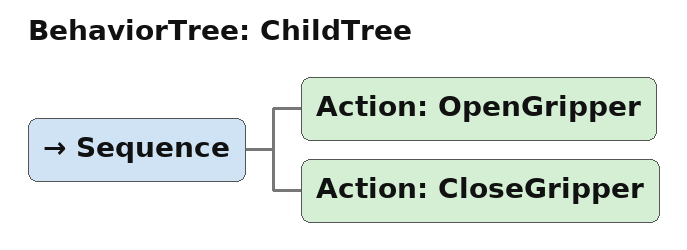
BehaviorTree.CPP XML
<?xml version="1.0" encoding="UTF-8"?>
<root BTCPP_format="4">
  <BehaviorTree ID="ChildTree">
    <Sequence>
      <Action ID="OpenGripper"/>
      <Action ID="CloseGripper"/>
    </Sequence>
  </BehaviorTree>
</root>
